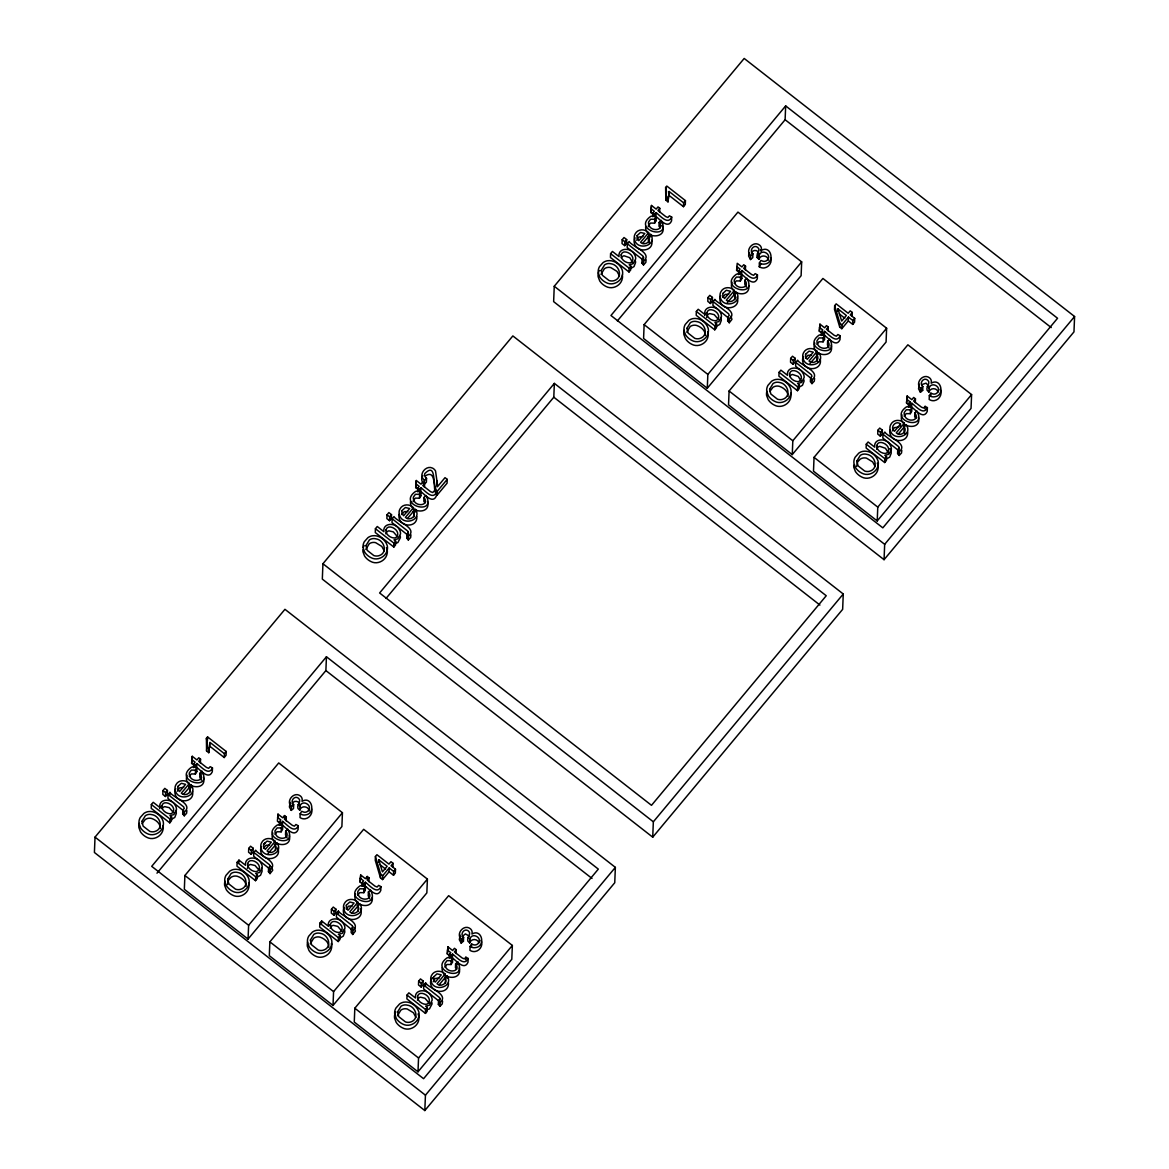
<?xml version="1.0" encoding="UTF-8"?>
<svg xmlns="http://www.w3.org/2000/svg" width="1169" height="1169" viewBox="0 0 1169 1169"><rect width="100%" height="100%" fill="white"/><g stroke="black" fill="none" stroke-linecap="round" stroke-linejoin="round"><path stroke-width="1.5" d="M227.502 884.597L228.423 880.169L230.965 877.364A7.555 7.306 2.3 0 1 237.351 876.282C241.676 877.656 246.25 881.324 246.089 886.277M856.658 466.475L857.578 462.033L860.121 459.227A7.555 7.306 2.3 0 1 866.507 458.146L872.673 461.93L875.172 466.548M410.553 501.369C409.004 513.761 431.507 514.55 427.474 501.618M442.174 967.727C440.625 980.104 463.129 980.893 459.081 967.961M645.712 226.318C644.104 239.937 668.668 238.432 661.99 225.412M95.025 837.121L94.411 852.479L424.815 1110.55L614.748 882.741L615.362 867.369L284.944 609.312L95.025 837.121L425.443 1095.192L424.815 1110.55M151.356 804.506L151.21 808.349L169.768 822.844L171.478 820.799L171.624 816.956L169.943 815.641L173.903 814.588L176.461 809.664A7.862 7.598 2.3 0 0 175.102 805.134C171.931 798.135 158.443 798.325 159.817 807.472L153.197 802.299L151.356 804.506L169.929 819.001L169.768 822.844M162.973 790.58L162.812 794.423L165.457 796.484L167.299 794.292L167.445 790.449L164.8 788.374L162.973 790.58L165.618 792.64L165.457 796.484M186.879 810.614L186.587 813.332L184.278 815.787L184.424 811.944C193.981 803.892 172.734 797.477 169.914 792.377L168.088 794.569L167.927 798.412L183.489 810.716M169.812 794.935L169.914 792.377M184.278 815.787L182.685 813.858L182.832 810.015L184.249 808.437L183.65 806.873L168.088 794.569M184.892 875.493L184.337 889.317L248.062 939.087L341.889 826.556L342.444 812.718L278.719 762.948L184.892 875.493L248.617 925.264L248.062 939.087M183.475 794.248L191.438 785.188C198.818 796.834 176.651 802.548 175.102 789.28A7.335 7.087 2.3 0 1 175.92 784.808C178.462 779.621 185.696 779.548 189.393 783.493L189.86 792.64M191.774 759.558L195.106 762.159L193.762 763.766L193.616 767.609L194.96 766.002L191.628 763.401L192.242 756.299L196.933 759.967L198.774 757.76L200.557 759.149L200.396 762.992M192.242 756.299L191.628 763.401M191.336 787.745L191.438 785.188M195.428 767.712L195.53 765.154L196.889 763.547C200.732 766.177 208.754 776.464 212.466 767.931L210.186 766.674L208.681 768.325L206.562 767.492L198.701 761.355L200.557 759.149M189.246 776.567L191.219 773.936L195.384 773.98L195.544 770.152L196.977 767.741L194.653 766.952A5.918 5.713 2.3 0 0 191.307 767.346C172.515 781.053 212.963 792.085 202.018 771.335L199.928 773.264L199.767 777.107L201.389 780.191M196.889 763.547L196.728 767.39C200.571 770.006 208.593 780.293 212.305 771.759L212.466 767.931M195.384 773.98L196.83 771.584L196.977 767.741M201.916 773.893L202.018 771.335M209.704 746.173L224.229 757.527L226.055 755.32L226.216 751.477L207.571 736.923L206.402 738.34L206.577 751.009L208.783 752.719L209.806 743.616M206.577 751.009L207.249 742.227L206.402 738.34M207.424 740.766L207.571 736.923M208.783 752.719L209.865 742.33L224.39 753.684L224.229 757.527M237.117 862.327L236.971 866.171L255.529 880.666L257.238 878.62L257.385 874.792L255.704 873.477L259.664 872.41L262.221 867.5A7.862 7.598 2.3 0 0 260.862 862.97C257.677 855.956 244.204 856.146 245.578 865.294L238.958 860.121L237.117 862.327L255.69 876.823L255.529 880.666M238.856 862.693L238.958 860.121M248.734 848.402L248.573 852.245L251.218 854.32L253.059 852.113L253.205 848.27L250.561 846.21L248.734 848.402L251.379 850.477L251.218 854.32M271.676 866.916L272.713 870.247L270.024 873.608L270.185 869.765C279.727 861.728 258.495 855.299 255.675 850.199L253.848 852.406L253.688 856.249L269.25 868.538M270.024 873.608L268.446 871.679L268.592 867.836L270.01 866.258L269.411 864.695L253.848 852.406M269.907 868.129L270.01 865.571M269.864 941.849L269.308 955.687L333.019 1005.457L426.846 892.911L427.401 879.088L363.676 829.318L269.864 941.849L333.574 991.619L333.019 1005.457M268.081 853.458L277.199 843.01C284.578 854.656 262.397 860.369 260.848 847.101A7.335 7.087 2.3 0 1 261.681 842.63C264.209 837.442 271.456 837.369 275.153 841.315L275.621 850.462M286.157 820.813L286.303 816.97L284.535 815.582L282.693 817.803L277.988 814.121L277.389 821.222L279.61 822.961M277.842 817.964L277.988 814.121M279.362 825.446L279.523 821.602L280.867 819.98L277.535 817.379M281.188 825.548L281.291 822.976L282.635 821.369C286.493 823.999 294.515 834.286 298.227 825.752L295.947 824.496L294.442 826.147L292.323 825.329L284.462 819.177L286.303 816.97M275.007 834.388L276.98 831.758L281.144 831.817L281.305 827.973L282.737 825.562L280.414 824.773A5.918 5.713 2.3 0 0 277.068 825.168C258.276 838.889 298.723 849.907 287.779 829.157L285.674 831.086L285.528 834.929L287.136 838.012M282.635 821.369L282.489 825.212C286.332 827.842 294.354 838.129 298.066 829.595L298.227 825.752M282.737 825.562L282.591 829.405L281.144 831.817M284.432 818.139L284.535 815.582M291.271 810.395L291.432 806.566C285.441 801.203 294.033 791.033 300.316 795.928A5.041 4.866 2.3 0 1 302.216 799.742L302.011 801.335C312.079 795.285 316.171 813.931 305.43 814.925A7.029 6.795 2.3 0 1 301.441 814.428L300.17 813.756L301.704 811.315L303.794 812.104A4.223 4.091 2.3 0 0 308.28 810.658C313.044 805.134 301.982 798.968 299.907 806.376L299.746 810.219L297.949 808.407C296.488 804.827 302.216 801.072 298.373 798.164C294.369 794.978 289.591 801.671 293.667 804.681L293.521 808.51L291.271 810.395L289.401 806.99L290.19 802.329M300.17 813.756L300.024 817.599L301.295 818.256A7.029 6.795 2.3 0 0 305.284 818.768C309.653 818.066 312.956 813.2 311.655 808.89M322.936 563.736L322.323 579.108L652.726 837.179L842.644 609.356L843.258 593.998L512.855 335.927L322.936 563.736L653.339 821.807L652.726 837.179M156.982 873.185L325.888 670.582L326.443 656.759L598.323 869.108L423.587 1078.695L151.707 866.346L326.443 656.759M319.838 923.203L319.678 927.046L338.236 941.542L339.945 939.496L340.091 935.653L338.411 934.338L342.371 933.286L344.928 928.361A7.862 7.598 2.3 0 0 343.569 923.831C340.398 916.832 326.911 917.022 328.284 926.169L321.665 920.997L319.838 923.203L338.396 937.699L338.236 941.542M321.563 923.554L321.665 920.997M331.441 909.277L331.28 913.121L333.925 915.181L335.766 912.989L335.912 909.146L333.267 907.071L331.441 909.277L334.086 911.338L333.925 915.181M354.397 927.791L355.42 931.109L352.746 934.484L352.892 930.641C362.448 922.589 341.202 916.175 338.382 911.075L336.555 913.267L336.394 917.11L352.57 930.29M338.279 913.632L338.382 911.075M336.555 913.267L352.117 925.57L352.717 927.134L351.299 928.712L351.153 932.555L352.746 934.484M352.614 929.004L352.717 926.447M351.942 912.945L359.92 903.885C367.285 915.532 345.118 921.245 343.569 907.977A7.335 7.087 2.3 0 1 344.387 903.505C346.93 898.318 354.163 898.23 357.86 902.19L358.328 911.338M354.821 1008.219L354.265 1022.042L417.991 1071.812L511.803 959.267L512.358 945.443L448.648 895.673L354.821 1008.219L418.546 1057.989L417.991 1071.812M363.427 884.699L360.096 882.098L360.71 874.996L365.4 878.664L367.241 876.458L369.024 877.846L368.863 881.674M360.71 874.996L360.096 882.098M375.424 528.709L375.278 532.538L393.836 547.048L395.546 545.002L395.692 541.159L394.011 539.844L397.971 538.777L400.529 533.868A7.862 7.598 2.3 0 0 399.17 529.338C395.984 522.338 382.511 522.528 383.885 531.676L377.266 526.503L375.424 528.709L393.997 543.205L393.836 547.048M362.083 886.307L362.229 882.463L363.574 880.856L360.242 878.255M363.91 886.409L364.012 883.852L365.356 882.244C369.199 884.875 377.222 895.162 380.933 886.628L378.654 885.371L377.149 887.023L375.044 886.19L367.183 880.052L369.024 877.846M357.714 895.264L359.687 892.634L363.851 892.678L364.012 888.849L365.444 886.438L363.121 885.649A5.918 5.713 2.3 0 0 359.789 886.044C340.983 899.75 381.43 910.783 370.485 890.033L368.396 891.962L368.235 895.805L369.857 898.888M365.356 882.244L365.196 886.087C369.039 888.703 377.061 898.99 380.787 890.457L380.933 886.628M363.851 892.678L365.298 890.281L365.444 886.438M367.139 879.015L367.241 876.458M387.041 514.784L386.881 518.627L389.525 520.687L391.367 518.495L391.513 514.652L388.868 512.577L387.041 514.784L389.686 516.844L389.525 520.687M392.916 867.164L393.062 863.321L390.972 861.685L388.956 864.11L376.929 854.714L375.424 856.512L375.278 860.355L380.495 877.919L382.584 879.556L389.058 871.782L389.219 867.939L393.661 871.416L393.5 875.245L389.058 871.782M410.947 534.817L410.655 537.535L408.332 539.99L408.492 536.147C418.049 528.096 396.802 521.681 393.982 516.581L392.156 518.773L391.995 522.616L407.557 534.905M378.654 862.327L378.756 859.77L387.129 866.302L382.453 871.913L378.756 859.77M380.495 877.919L380.641 874.076L375.424 856.512M382.584 879.556L382.731 875.713L389.219 867.939M408.332 539.99L406.754 538.061L406.9 534.218L408.317 532.64L407.718 531.077L392.156 518.773M408.215 534.511L408.317 531.953M393.062 863.321L391.045 865.747L395.487 869.21L395.341 873.053L393.5 875.245M413.461 507.682L405.395 517.37C409.282 521.418 417.041 516.435 413.329 511.438L415.506 509.392C422.886 521.038 400.719 526.751 399.17 513.483A7.335 7.087 2.3 0 1 399.988 509.012C402.531 503.824 409.764 503.737 413.461 507.682L413.928 516.844M417.917 489.329L415.696 487.605L416.296 480.503L421.001 484.171L422.842 481.964L424.61 483.338L424.464 487.181M416.296 480.503L415.696 487.605M415.404 511.949L415.506 509.392M417.684 491.813L417.83 487.97L419.174 486.362L415.843 483.761M419.452 493.201L419.598 489.358L420.942 487.751C424.8 490.366 432.822 500.653 436.534 492.12L434.254 490.878L432.749 492.529L430.63 491.696L422.769 485.559L424.61 483.338M413.168 501.706A4.53 4.384 2.3 0 1 413.315 500.77L415.287 498.126L419.452 498.184L419.613 494.341L421.045 491.944L418.721 491.155A5.918 5.713 2.3 0 0 415.375 491.55C396.583 505.256 437.031 516.289 426.086 495.524L423.982 497.468L423.836 501.311L424.99 502.86M420.942 487.751L420.796 491.579C424.639 494.209 432.662 504.497 436.373 495.963L436.534 492.12M419.452 498.184L420.898 495.788L421.045 491.944M426.539 478.355L424.42 480.43L424.259 484.258L426.393 482.198L426.539 478.355L425.195 476.894A4.106 3.96 2.3 0 1 424.8 473.562C437.381 461.171 431.536 486.83 437.338 491.199L437.191 495.042L435.818 493.552M407.046 995.053L406.885 998.896L425.458 1013.391L427.153 1011.346L427.313 1007.503L425.633 1006.188L429.593 1005.121L432.135 1000.211A7.862 7.598 2.3 0 0 430.791 995.681C427.606 988.682 414.118 988.872 415.506 998.019L408.872 992.846L407.046 995.053L425.604 1009.548L425.458 1013.391M418.648 981.127L418.502 984.97L421.147 987.031L422.973 984.839L423.134 980.996L420.489 978.921L418.648 981.127L421.293 983.187L421.147 987.031M442.569 1001.161L442.262 1003.879L439.953 1006.334L440.114 1002.491C449.656 994.439 428.424 988.024 425.604 982.924L423.762 985.116L423.616 988.959L439.179 1001.249M425.501 985.482L425.604 982.924M424.42 480.43L422.564 478.063A6.269 6.064 2.3 0 1 421.965 474.263C422.857 469.733 428.073 465.788 432.574 468.126A7.146 6.912 2.3 0 1 435.54 471.005L437.703 486.436L445.024 477.653L447.216 479.363L447.069 483.206L437.191 495.042M439.953 1006.334L438.36 1004.405L438.521 1000.562L439.939 998.984L439.339 997.42L423.762 985.116M439.836 1000.854L439.939 998.297M445.082 974.04L437.001 983.714C440.903 987.761 448.648 982.778 444.936 977.781L447.128 975.735C454.507 987.381 432.325 993.095 430.776 979.827A7.335 7.087 2.3 0 1 431.595 975.355C434.137 970.168 441.371 970.08 445.082 974.04L445.535 983.187M449.524 955.672L447.303 953.948L447.917 946.846L452.622 950.514L454.463 948.307L456.231 949.696L456.085 953.524M447.917 946.846L447.303 953.948M447.026 978.292L447.128 975.735M449.291 958.156L449.451 954.313L450.796 952.706L447.464 950.105M451.117 958.259L451.219 955.701L452.564 954.094C456.407 956.71 464.429 966.997 468.155 958.478L465.876 957.221L464.356 958.872L462.252 958.039L454.39 951.902L456.231 949.696M444.936 967.114L446.894 964.483L451.073 964.527L451.219 960.684L452.666 958.288L450.343 957.499A5.918 5.713 2.3 0 0 446.996 957.893C428.205 971.6 468.652 982.632 457.693 961.868L455.603 963.811L455.457 967.654L456.611 969.203M452.564 954.094L452.418 957.937C456.261 960.553 464.283 970.84 467.995 962.306L468.155 958.478M451.073 964.527L452.505 962.131L452.666 958.288M457.59 964.44L457.693 961.868M461.2 943.12L461.36 939.277C455.369 933.914 463.961 923.758 470.23 928.654A5.041 4.866 2.3 0 1 472.144 932.453L471.94 934.06C482.008 928.011 486.099 946.656 475.359 947.635A7.029 6.795 2.3 0 1 471.37 947.138L470.099 946.466L471.633 944.041L473.723 944.83A4.223 4.091 2.3 0 0 478.209 943.368C482.972 937.859 471.911 931.693 469.836 939.102L469.675 942.945L467.878 941.133C466.402 937.553 472.13 933.797 468.301 930.875C464.283 927.704 459.505 934.382 463.596 937.392L463.435 941.235L461.2 943.12L459.329 939.701L460.118 935.054M465.773 959.778L465.876 957.221M470.099 946.466L469.953 950.309L471.209 950.981A7.029 6.795 2.3 0 0 475.198 951.478C480.079 950.748 483.498 944.771 481.029 940.3M471.531 946.598L471.633 944.041M554.252 286.259L553.638 301.631L884.056 559.688L1073.975 331.879L1074.589 316.521L744.185 58.45L554.252 286.259L884.67 544.33L884.056 559.688M386.048 598.411L553.799 397.212L554.354 383.388L826.235 595.737L651.498 805.324L379.618 592.975L554.354 383.388M610.598 253.644L610.437 257.487L629.01 271.982L630.705 269.951L630.865 266.108L629.17 264.793L633.145 263.726L635.688 258.817A7.862 7.598 2.3 0 0 634.343 254.287C631.158 247.287 617.67 247.477 619.044 256.625L612.424 251.452L610.598 253.644L629.156 268.154L629.01 271.982M622.2 239.718L622.04 243.561L624.699 245.636L626.526 243.43L626.686 239.587L624.027 237.526L622.2 239.718L624.845 241.793L624.699 245.636M646.121 259.766L645.814 262.47L643.505 264.925L643.651 261.082C653.208 253.045 631.976 246.63 629.156 241.515L627.315 243.722L627.168 247.565L641.299 258.597M643.505 264.925L641.913 262.996L642.073 259.153L643.491 257.575L642.877 256.011L627.315 243.722M643.374 259.46L643.491 256.888M644.134 324.631L643.578 338.469L707.289 388.24L801.116 275.694L801.671 261.871L737.946 212.1L644.134 324.631L707.844 374.401L707.289 388.24M648.62 232.631L640.554 242.319C644.44 246.352 652.2 241.369 648.488 236.386L650.68 234.341C658.059 245.972 635.878 251.7 634.329 238.418A7.335 7.087 2.3 0 1 635.147 233.961C637.689 228.759 644.923 228.686 648.62 232.631L648.327 240.23L649.306 243.225M654.187 215.14L650.855 212.539L651.469 205.452L656.16 209.119L658.015 206.898L659.784 208.287L659.623 212.13M651.469 205.452L650.855 212.539M650.578 236.898L650.68 234.341M652.843 216.762L652.989 212.919L654.333 211.311L651.016 208.71M654.669 216.864L654.772 214.307L656.116 212.685C659.959 215.315 667.981 225.602 671.693 217.069L669.413 215.812L667.908 217.478L665.804 216.645L657.942 210.508L659.784 208.287M648.342 226.654A4.53 4.384 2.3 0 1 648.474 225.705L650.446 223.074L654.611 223.133L654.772 219.29L656.218 216.879L653.895 216.09A5.918 5.713 2.3 0 0 650.548 216.499C631.742 230.205 672.204 241.238 661.245 220.473L659.155 222.417L658.995 226.245L660.164 227.809M656.116 212.685L655.955 216.528C659.798 219.158 667.835 229.445 671.547 220.912L671.693 217.069M654.611 223.133L656.057 220.722L656.218 216.879M661.143 223.031L661.245 220.473M683.456 206.665L685.297 204.473L685.443 200.63L666.812 186.061L665.629 187.478L665.819 200.147L668.01 201.872L669.092 191.482L683.617 202.822L683.456 206.665L668.931 195.325M665.819 200.147L666.476 191.38L665.629 187.478M668.01 201.872L669.092 191.482M696.359 311.465L696.198 315.309L714.756 329.819L716.465 327.773L716.612 323.93L714.931 322.615L718.891 321.548L721.448 316.638A7.862 7.598 2.3 0 0 720.089 312.108C716.918 305.109 703.431 305.299 704.805 314.446L698.185 309.274L696.359 311.465L714.917 325.976L714.756 329.819M707.961 297.554L707.8 301.397L710.445 303.458L712.286 301.251L712.432 297.423L709.788 295.348L707.961 297.554L710.606 299.615L710.445 303.458M730.917 316.068L731.94 319.385L729.266 322.746L729.412 318.918C738.969 310.866 717.722 304.451 714.902 299.352L713.075 301.544L712.915 305.387L729.091 318.553M729.266 322.746L727.673 320.817L727.819 316.989L729.237 315.411L728.638 313.833L713.075 301.544M729.091 391.001L728.535 404.825L792.261 454.595L886.073 342.049L886.628 328.226L822.918 278.456L729.091 391.001L792.816 440.771L792.261 454.595M727.308 302.596L736.426 292.162C743.805 303.794 721.638 309.522 720.089 296.239A7.335 7.087 2.3 0 1 720.908 291.782C723.45 286.595 730.683 286.507 734.38 290.453L734.848 299.615M739.948 272.976L736.616 270.375L737.23 263.273L741.92 266.941L743.762 264.735L745.544 266.108L745.384 269.951M738.603 274.583L738.75 270.74L740.094 269.133L736.762 266.532M740.43 274.686L740.532 272.129L741.877 270.507C745.72 273.137 753.742 283.424 757.454 274.89L755.174 273.634L753.669 275.3L751.565 274.467L743.703 268.329L745.544 266.108M734.234 283.541L736.207 280.896L740.372 280.955L740.532 277.111L741.964 274.715L739.641 273.911A5.918 5.713 2.3 0 0 736.309 274.32C717.503 288.027 757.95 299.059 747.006 278.295L744.916 280.239L744.755 284.082L746.377 287.15M741.877 270.507L741.716 274.35C745.559 276.98 753.581 287.267 757.307 278.733L757.454 274.89M740.372 280.955L741.818 278.543L741.964 274.715M750.513 259.547L750.659 255.704C744.668 250.341 753.26 240.186 759.543 245.081A5.041 4.866 2.3 0 1 761.457 248.88L761.238 250.487C771.306 244.423 775.398 263.083 764.658 264.062A7.029 6.795 2.3 0 1 760.668 263.566L759.412 262.893L760.931 260.453L763.036 261.257A4.223 4.091 2.3 0 0 767.507 259.796C772.271 254.272 761.209 248.12 759.134 255.529L758.988 259.357L757.191 257.56C755.715 253.965 761.443 250.224 757.6 247.302C753.596 244.131 748.818 250.809 752.909 253.819L752.748 257.662L750.513 259.547L748.642 256.128L748.876 252.592M770.882 258.028C772.183 262.353 768.881 267.204 764.511 267.906A7.029 6.795 2.3 0 1 760.522 267.409L759.251 266.737L759.412 262.893M617.378 320.934L785.115 119.735L785.67 105.897L1057.55 318.26L882.829 527.847L610.949 315.498L785.67 105.897M779.065 372.341L778.905 376.184L797.477 390.68L799.172 388.649L799.333 384.806L797.638 383.49L801.613 382.424L804.155 377.514A7.862 7.598 2.3 0 0 802.811 372.984C799.625 365.97 786.138 366.175 787.526 375.322L780.892 370.149L779.065 372.341L797.623 386.837L797.477 390.68M790.668 358.415L790.522 362.258L793.166 364.333L794.993 362.127L795.154 358.284L792.509 356.224L790.668 358.415L793.313 360.49L793.166 364.333M814.588 378.464L814.282 381.167L811.973 383.622L812.134 379.779C821.675 371.742 800.444 365.312 797.623 360.213L795.782 362.419L795.636 366.262L809.766 377.295M795.782 362.419L811.344 374.708L811.958 376.272L810.541 377.85L810.38 381.693L811.973 383.622M810.015 363.471L819.148 353.038C826.527 364.67 804.345 370.398 802.796 357.115A7.335 7.087 2.3 0 1 803.614 352.643C806.157 347.456 813.39 347.383 817.087 351.328L816.81 358.912L817.774 361.922M814.048 457.357L813.492 471.18L877.218 520.95L971.044 408.419L971.6 394.581L907.875 344.811L814.048 457.357L877.773 507.127L877.218 520.95M822.655 333.837L819.323 331.236L819.937 324.149L824.642 327.817L826.483 325.596L828.251 326.984L828.09 330.827M819.937 324.149L819.323 331.236M821.31 335.459L821.471 331.616L822.815 329.994L819.484 327.393M823.137 335.561L823.239 333.004L824.583 331.382C828.426 334.013 836.449 344.3 840.16 335.766L837.895 334.509L836.376 336.175L834.271 335.342L826.41 329.205L828.251 326.984M816.956 344.402L818.914 341.772L823.093 341.83L823.239 337.987L824.686 335.576L822.362 334.787A5.918 5.713 2.3 0 0 819.016 335.182C800.224 348.903 840.672 359.935 829.712 339.171L827.623 341.1L827.462 344.943L829.084 348.026M824.583 331.382L824.423 335.225C828.28 337.856 836.303 348.143 840.014 339.609L840.16 335.766M823.093 341.83L824.525 339.419L824.686 335.576M852.143 316.302L852.303 312.459L850.214 310.837L848.183 313.248L836.156 303.852L834.666 305.65L834.505 309.493L839.722 327.072L841.812 328.694L848.285 320.92L848.446 317.091L852.888 320.554L852.742 324.397L848.285 320.92M837.881 311.48L837.983 308.908L846.356 315.455L841.68 321.066L837.983 308.908M839.722 327.072L839.868 323.228L834.666 305.65M841.812 328.694L841.958 324.865L848.446 317.091M852.303 312.459L850.272 314.885L854.729 318.363L854.568 322.191L852.742 324.397M866.273 444.191L866.127 448.034L884.685 462.529L886.394 460.498L886.54 456.655L884.86 455.34L888.82 454.273L891.377 449.364A7.862 7.598 2.3 0 0 890.018 444.834C886.833 437.82 873.36 438.024 874.733 447.172L868.114 441.999L866.273 444.191L884.845 458.686L884.685 462.529M877.89 430.265L877.729 434.108L880.374 436.183L882.215 433.977L882.361 430.134L879.716 428.073L877.89 430.265L880.535 432.34L880.374 436.183M901.796 450.313L901.504 453.017L899.18 455.472L899.341 451.629C908.883 443.592 887.651 437.162 884.831 432.062L883.004 434.269L882.843 438.112L898.406 450.401M899.18 455.472L897.602 453.543L897.748 449.7L899.166 448.122L898.566 446.558L883.004 434.269M899.063 450.007L899.166 447.435M900.408 426.583L900.51 424.026C895.834 419.729 889.346 427.606 894.46 431.273L900.51 424.026M904.309 423.178L896.243 432.866C900.13 436.899 907.889 431.916 904.178 426.933L906.355 424.888C913.734 436.519 891.552 442.233 890.004 428.965A7.335 7.087 2.3 0 1 890.836 424.493C893.364 419.306 900.612 419.233 904.309 423.178L904.017 430.762L904.981 433.772M908.766 404.825L906.545 403.086L907.144 395.999L911.849 399.666L913.69 397.445L915.459 398.834L915.312 402.677M907.144 395.999L906.545 403.086M908.518 407.309L908.678 403.466L910.023 401.844L906.691 399.243M909.92 404.416L910.023 401.844M910.344 407.411L910.446 404.854L911.791 403.232C915.648 405.862 923.671 416.149 927.382 407.616L925.103 406.359L923.598 408.025L921.479 407.192L913.617 401.04L915.459 398.834M904.163 416.252L906.136 413.621L910.3 413.68L910.461 409.837L911.893 407.426L909.57 406.637A5.918 5.713 2.3 0 0 906.223 407.031C887.432 420.752 927.879 431.785 916.934 411.02L914.83 412.949L914.684 416.792L915.838 418.356M911.791 403.232L911.645 407.075C915.488 409.705 923.51 419.992 927.222 411.459L927.382 407.616M911.893 407.426L911.747 411.269L910.3 413.68M920.427 392.273L920.587 388.429C914.596 383.067 923.189 372.896 929.472 377.806A5.041 4.866 2.3 0 1 931.372 381.605L931.167 383.213C941.235 377.149 945.326 395.794 934.586 396.788A7.029 6.795 2.3 0 1 930.597 396.291L929.326 395.619L930.86 393.179L932.95 393.968A4.223 4.091 2.3 0 0 937.436 392.521C942.199 386.997 931.138 380.831 929.063 388.24L928.902 392.083L927.105 390.271C925.643 386.691 931.372 382.935 927.528 380.027C923.525 376.842 918.746 383.534 922.823 386.544L922.677 390.388L920.427 392.273L918.556 388.853L919.345 384.192M925 408.916L925.103 406.359M929.326 395.619L929.18 399.462L930.451 400.134A7.029 6.795 2.3 0 0 934.44 400.631C939.321 399.886 942.725 393.909 940.271 389.452M930.758 395.736L930.86 393.179M247.404 868.348L248.296 865.834A3.916 3.785 2.3 0 1 250.59 864.476L255.017 865.498L259.299 870.467M706.631 317.486L707.523 314.972A3.916 3.785 2.3 0 1 709.817 313.613L714.244 314.651L718.526 319.619M736.616 270.375L737.069 267.117M177.527 791.179L179.354 787.979L183.723 787.292M433.217 981.726L435.043 978.526L439.398 977.839M636.769 240.317L638.595 237.132L642.95 236.445M892.444 430.864L894.27 427.679L898.64 426.992M365.824 549.415L369.272 543.746A7.555 7.306 2.3 0 1 375.658 542.664L381.825 546.434L384.323 551.067M310.223 943.909L313.672 938.239A7.555 7.306 2.3 0 1 320.058 937.158C324.383 938.532 328.957 942.199 328.81 947.153M397.445 1015.759L400.894 1010.089A7.555 7.306 2.3 0 1 407.265 1009.008L413.446 1012.778L415.93 1017.41M600.983 274.364L604.431 268.68A7.555 7.306 2.3 0 1 610.817 267.599L616.998 271.383L619.482 276.001M686.744 332.186L690.192 326.516A7.555 7.306 2.3 0 1 696.578 325.435C700.903 326.809 705.477 330.462 705.331 335.415M187.113 775.208C181.823 788.257 207.658 791.793 203.406 777.414M272.874 833.029C267.584 846.078 293.419 849.629 289.167 835.236M355.581 893.905C350.583 905.843 374.036 911.119 372.283 897.295M732.101 282.182C727.103 294.12 750.556 299.396 748.803 285.572M814.808 343.058C809.532 356.107 835.353 359.643 831.101 345.25M902.03 414.907C896.74 427.942 922.575 431.493 918.323 417.099M385.799 533.809L386.603 532.202A3.916 3.785 2.3 0 1 388.897 530.843L393.325 531.88L397.606 536.849M330.199 928.303L331.002 926.696A3.916 3.785 2.3 0 1 333.297 925.351L337.739 926.374L342.006 931.342M417.421 1000.153L418.21 998.545A3.916 3.785 2.3 0 1 420.504 997.186L424.946 998.224L429.213 1003.192M876.648 449.291L877.451 447.698A3.916 3.785 2.3 0 1 879.746 446.339L885.459 448.268L888.557 453.324M159.627 808.67L160.825 806.347M704.615 315.645L705.813 313.321M142.063 823.736L145.204 819.542A7.555 7.306 2.3 0 1 151.59 818.461C155.915 819.834 160.489 823.502 160.328 828.456M769.757 391.586L772.899 387.377A7.555 7.306 2.3 0 1 779.285 386.296C783.625 387.684 788.184 391.337 788.038 396.291M422.827 475.535L421.804 478.106A6.269 6.064 2.3 0 0 422.418 481.906L423.193 483.104M401.771 514.521L404.269 511.657L407.791 511.496M263.463 848.139L265.962 845.275L269.484 845.129M346.185 909.014L348.669 906.15L352.19 905.99M722.705 297.291L725.189 294.427L728.711 294.267M805.412 358.152L807.911 355.288L811.418 355.142M292.104 804.009C293.156 799.874 299.907 800.721 299.629 804.959M751.331 253.147C752.339 249.479 758.082 249.552 758.842 253.264M462.033 936.72L465.379 933.914L469.28 936.077M299.746 810.219C301.076 805.149 308.748 806.069 309.2 811.008M758.988 259.357C760.318 254.301 767.975 255.207 768.428 260.146M469.675 942.945C470.917 938.4 477.595 938.459 478.925 942.798M928.902 392.083C930.144 387.538 936.822 387.597 938.152 391.936M758.433 255.733L757.191 257.56M759.251 266.737L760.785 264.296M162.023 808.758L162.535 807.998A3.916 3.785 2.3 0 1 164.829 806.654L169.257 807.677L173.538 812.645M621.265 257.911L621.762 257.151A3.916 3.785 2.3 0 1 624.056 255.792L629.77 257.721L632.882 262.791M789.733 376.608L790.229 375.848A3.916 3.785 2.3 0 1 792.524 374.489L798.252 376.418L801.349 381.474M328.547 926.169L329.293 925.044M431.449 979.198L432.398 977.825M389.686 516.844L391.513 514.652M165.618 792.64L167.445 790.449M624.845 241.793L626.686 239.587M407.543 518.452L413.3 511.525M189.393 783.493L181.327 793.166C185.213 797.214 192.973 792.231 189.261 787.234L188.647 786.839M642.702 243.386L648.474 236.474M393.997 543.205L395.692 541.159M437.338 491.199L447.216 479.363M169.929 819.001L171.624 816.956M224.39 753.684L226.216 751.477M629.156 268.154L630.865 266.108M683.617 202.822L685.443 200.63M251.379 850.477L253.205 848.27M710.606 299.615L712.432 297.423M275.153 841.315L267.087 850.988C270.974 855.036 278.733 850.053 275.022 845.055L274.394 844.661M734.38 290.453L726.314 300.141C730.201 304.174 737.96 299.206 734.249 294.208L733.635 293.814M255.69 876.823L257.385 874.792M714.917 325.976L716.612 323.93M248.617 925.264L342.444 812.718M707.844 374.401L801.671 261.871M334.086 911.338L335.912 909.146M793.313 360.49L795.154 358.284M357.86 902.19L349.794 911.864C353.681 915.911 361.44 910.929 357.729 905.931L357.115 905.537M817.087 351.328L809.021 361.016C812.908 365.049 820.667 360.067 816.956 355.084L816.342 354.689M338.396 937.699L340.091 935.653M393.661 871.416L395.487 869.21M797.623 386.837L799.333 384.806M852.888 320.554L854.729 318.363M333.574 991.619L427.401 879.088M792.816 440.771L886.628 328.226M421.293 983.187L423.134 980.996M880.535 432.34L882.361 430.134M439.149 984.795L444.921 977.869M898.391 433.933L904.148 427.021L903.549 426.539M425.604 1009.548L427.313 1007.503M884.845 458.686L886.54 456.655M418.546 1057.989L512.358 945.443M877.773 507.127L971.6 394.581M425.443 1095.192L615.362 867.369M653.339 821.807L843.258 593.998M884.67 544.33L1074.589 316.521M641.913 262.996L642.95 262.104M425.589 475.768C435.54 469.47 433.728 486.304 435.058 491.988M406.754 538.061L407.791 537.155M727.673 320.817L728.711 319.926M182.685 813.858L183.723 812.952M268.446 871.679L269.484 870.773M897.602 453.543L898.64 452.637M438.36 1004.405L439.412 1003.499M922.034 384.528L926.053 383.169L928.756 385.989M750.659 255.704L752.909 253.819M291.432 806.566L293.667 804.681M920.587 388.429L922.823 386.544M461.36 939.277L463.596 937.392M263.624 843.945L264.91 843.097M630.486 268.592L634.022 266.576L635.527 262.66A7.862 7.598 2.3 0 0 635.425 261.14M716.246 326.414L719.768 324.397L721.288 320.481A7.862 7.598 2.3 0 0 720.747 317.427M798.953 387.29L802.489 385.273L804.009 381.357A7.862 7.598 2.3 0 0 803.907 379.837M886.175 459.139L889.697 457.123L891.216 453.207A7.862 7.598 2.3 0 0 889.872 448.677M171.258 819.454L174.78 817.438L176.3 813.507A7.862 7.598 2.3 0 0 175.759 810.468M257.019 877.276L260.541 875.26L262.061 871.329A7.862 7.598 2.3 0 0 261.52 868.289M339.726 938.152L343.248 936.135L344.767 932.204A7.862 7.598 2.3 0 0 344.227 929.165M393.851 543.687L397.825 542.621L400.368 537.711A7.862 7.598 2.3 0 0 400.266 536.206M425.472 1010.031L429.432 1008.964L431.989 1004.054A7.862 7.598 2.3 0 0 431.887 1002.549M654.772 219.29L650.607 219.231L648.634 221.876A4.53 4.384 2.3 0 0 648.897 224.799C650.87 232.368 665.19 230.512 659.155 222.417M740.532 277.111L736.368 277.068L734.395 279.698A4.53 4.384 2.3 0 0 734.658 282.62C736.631 290.204 750.951 288.334 744.916 280.239M823.239 337.987L819.074 337.929L817.102 340.559A4.53 4.384 2.3 0 0 817.365 343.496C819.352 351.065 833.658 349.195 827.623 341.1M910.461 409.837L906.282 409.778L904.324 412.409A4.53 4.384 2.3 0 0 904.572 415.346C906.559 422.915 920.88 421.045 914.83 412.949M419.613 494.341L415.433 494.297L413.475 496.927A4.53 4.384 2.3 0 0 413.724 499.85C415.711 507.434 430.031 505.563 423.982 497.468M195.544 770.152L191.365 770.093L189.407 772.724A4.53 4.384 2.3 0 0 189.656 775.646C191.643 783.23 205.963 781.36 199.928 773.264M281.305 827.973L277.126 827.915L275.168 830.545A4.53 4.384 2.3 0 0 275.416 833.468C277.404 841.052 291.724 839.181 285.674 831.086M364.012 888.849L359.847 888.791L357.875 891.421A4.53 4.384 2.3 0 0 358.138 894.343C360.11 901.927 374.431 900.057 368.396 891.962M451.219 960.684L447.055 960.64L445.082 963.271A4.53 4.384 2.3 0 0 445.345 966.193C447.332 973.777 461.638 971.907 455.603 963.811M654.888 220.225L656.057 220.722M740.649 278.047L741.818 278.543M823.356 338.922L824.525 339.419M419.729 495.276L420.898 495.788M195.661 771.072L196.83 771.584M364.129 889.77L365.298 890.281M451.336 961.619L452.505 962.131M785.115 119.735L1051.238 327.583M839.225 313.847L844.807 318.202M839.868 323.228L841.958 324.865M665.965 196.304L668.171 198.029M821.471 331.616L823.239 333.004M738.75 270.74L740.532 272.129M908.678 403.466L910.446 404.854M652.989 212.919L654.772 214.307M553.799 397.212L819.922 605.06M417.83 487.97L419.598 489.358M325.888 670.582L592.011 878.445M379.998 864.695L385.58 869.064M380.641 874.076L382.731 875.713M206.738 747.166L208.944 748.876M362.229 882.463L364.012 883.852M279.523 821.602L281.291 822.976M449.451 954.313L451.219 955.701M193.762 763.766L195.53 765.154M927.265 386.428L929.063 388.24M757.337 253.717L759.134 255.529M468.038 937.29L469.836 939.102M298.11 804.564L299.907 806.376M897.748 449.7L899.341 451.629M810.541 377.85L812.134 379.779M727.819 316.989L729.412 318.918M642.073 259.153L643.651 261.082M406.9 534.218L408.492 536.147M438.521 1000.562L440.114 1002.491M351.299 928.712L352.892 930.641M268.592 867.836L270.185 869.765M182.832 810.015L184.424 811.944M921.537 388.839L922.677 390.388M462.31 939.701L463.435 941.235M736.981 297.087C741.95 308.894 721.346 312.284 719.929 300.082A7.335 7.087 2.3 0 1 720.762 295.625M360.461 908.81C365.429 920.617 344.826 924.021 343.408 911.82A7.335 7.087 2.3 0 1 344.241 907.349M277.754 847.949C282.708 859.741 262.119 863.146 260.702 850.944A7.335 7.087 2.3 0 1 261.52 846.473M877.261 463.114L877.802 464.531A9.79 9.469 2.3 0 1 878.036 468.871C876.896 476.119 868.143 480.591 861.655 476.967A16.22 15.694 2.3 0 1 855.43 471.56L853.808 467.322A10.448 10.112 2.3 0 1 853.735 465.145M386.413 547.618L386.954 549.05A9.79 9.469 2.3 0 1 387.187 553.375C386.062 560.623 377.295 565.109 370.807 561.485A16.22 15.694 2.3 0 1 364.582 556.064L362.974 551.826A10.448 10.112 2.3 0 1 362.901 549.649M418.034 1013.961L418.575 1015.393A9.79 9.469 2.3 0 1 418.809 1019.719C417.669 1026.966 408.916 1031.453 402.414 1027.829A16.22 15.694 2.3 0 1 396.203 1022.407L394.581 1018.184A10.448 10.112 2.3 0 1 395.78 1011.886M820.185 359.073C822.961 370.719 804.024 372.21 802.65 360.958A7.335 7.087 2.3 0 1 803.468 356.487M651.717 240.376C654.479 252.022 635.556 253.512 634.168 242.261A7.335 7.087 2.3 0 1 635.001 237.789M192.476 791.238C195.252 802.884 176.314 804.374 174.941 793.123A7.335 7.087 2.3 0 1 175.759 788.651M907.67 432.062C908.532 443.27 891.246 443.212 889.857 432.808A7.335 7.087 2.3 0 1 890.062 429.768M448.443 982.91C449.291 994.132 432.004 994.059 430.63 983.655A7.335 7.087 2.3 0 1 430.835 980.63M416.836 516.566C417.684 527.789 400.397 527.716 399.009 517.312A7.335 7.087 2.3 0 1 399.213 514.287M437.016 486.932L436.709 480.532M684.216 330.33A10.448 10.112 2.3 0 0 683.894 334.597L685.516 338.835A16.22 15.694 2.3 0 0 691.727 344.256C698.229 347.88 706.982 343.394 708.107 336.146A9.79 9.469 2.3 0 0 707.873 331.821M760.405 249.976A5.041 4.866 2.3 0 1 761.063 251.262M766.922 391.191A10.448 10.112 2.3 0 0 766.601 395.473L768.223 399.71A16.22 15.694 2.3 0 0 774.433 405.132C780.936 408.741 789.689 404.269 790.829 397.022A9.79 9.469 2.3 0 0 790.902 394.128M599.332 270.492A10.448 10.112 2.3 0 0 598.133 276.775L599.755 281.013A16.22 15.694 2.3 0 0 605.966 286.434C612.468 290.058 621.221 285.572 622.361 278.324A9.79 9.469 2.3 0 0 622.434 275.431M363.296 547.56A10.448 10.112 2.3 0 1 364.173 545.543M224.989 881.178A10.448 10.112 2.3 0 0 224.653 885.459L226.275 889.682A16.22 15.694 2.3 0 0 232.499 895.103C238.987 898.727 247.755 894.256 248.88 886.993A9.79 9.469 2.3 0 0 248.646 882.668M307.695 942.053A10.448 10.112 2.3 0 0 307.374 946.335L308.996 950.558A16.22 15.694 2.3 0 0 315.206 955.979C321.709 959.603 330.462 955.117 331.587 947.869A9.79 9.469 2.3 0 0 331.353 943.544M139.228 823.356A10.448 10.112 2.3 0 0 138.892 827.637L140.514 831.86A16.22 15.694 2.3 0 0 146.739 837.282C153.241 840.906 161.994 836.419 163.119 829.172A9.79 9.469 2.3 0 0 163.192 826.278M141.917 821.369L143.159 826.162L149.734 831.334A8.066 7.803 2.3 0 0 154.732 831.539C164.244 828.85 160.255 815.684 151.736 814.618A7.555 7.306 2.3 0 0 145.365 815.699L141.917 821.369M227.663 879.205L228.919 883.998L235.495 889.156A8.066 7.803 2.3 0 0 240.478 889.375C250.005 886.672 246.016 873.521 237.497 872.439A7.555 7.306 2.3 0 0 231.111 873.521L227.663 879.205M310.384 940.066L311.626 944.859L318.202 950.032A8.066 7.803 2.3 0 0 323.199 950.236C332.712 947.548 328.723 934.382 320.218 933.315A7.555 7.306 2.3 0 0 313.833 934.396L310.384 940.066M365.97 545.572L367.227 550.365L373.802 555.538A8.066 7.803 2.3 0 0 378.8 555.743C388.313 553.039 384.323 539.888 375.804 538.821A7.555 7.306 2.3 0 0 369.419 539.903L365.97 545.572M397.592 1011.916L398.834 1016.709L405.409 1021.881A8.066 7.803 2.3 0 0 410.407 1022.086C419.934 1019.383 415.93 1006.231 407.426 1005.165A7.555 7.306 2.3 0 0 401.04 1006.246L397.592 1011.916M601.144 270.521L602.386 275.314L608.961 280.472A8.066 7.803 2.3 0 0 613.959 280.692C623.472 277.988 619.482 264.837 610.978 263.77A7.555 7.306 2.3 0 0 604.592 264.852L601.144 270.521M686.904 328.343L688.146 333.136L694.722 338.309A8.066 7.803 2.3 0 0 699.72 338.513C709.232 335.81 705.243 322.659 696.739 321.592A7.555 7.306 2.3 0 0 690.353 322.673L686.904 328.343M769.611 389.219L770.853 394.011L777.429 399.17A8.066 7.803 2.3 0 0 782.426 399.389C791.954 396.686 787.95 383.534 779.445 382.453A7.555 7.306 2.3 0 0 773.06 383.549L769.611 389.219M856.819 461.068L858.075 465.861L864.651 471.019A8.066 7.803 2.3 0 0 869.634 471.239C879.161 468.535 875.172 455.384 866.653 454.303A7.555 7.306 2.3 0 0 860.267 455.384L856.819 461.068M161.892 805.762C161.322 810.117 166.13 813.609 170.046 813.785A3.989 3.872 2.3 0 0 172.91 812.309C175.978 807.677 169.534 802.197 164.975 802.811A3.916 3.785 2.3 0 0 162.681 804.17L161.892 805.762M247.653 863.584C247.068 867.939 251.89 871.431 255.806 871.606A3.989 3.872 2.3 0 0 258.67 870.131C261.739 865.498 255.295 860.019 250.736 860.632A3.916 3.785 2.3 0 0 248.442 861.991L247.653 863.584M330.359 924.46C329.79 928.814 334.597 932.307 338.513 932.482A3.989 3.872 2.3 0 0 341.377 931.006C344.46 926.374 338.002 920.894 333.457 921.508A3.916 3.785 2.3 0 0 331.148 922.867L330.359 924.46M385.96 529.966C385.375 534.306 390.198 537.813 394.114 537.988A3.989 3.872 2.3 0 0 396.978 536.513C400.046 531.88 393.602 526.401 389.043 527A3.916 3.785 2.3 0 0 386.749 528.359L385.96 529.966M417.567 996.309C416.997 1000.649 421.819 1004.156 425.735 1004.332A3.989 3.872 2.3 0 0 428.599 1002.856C431.668 998.224 425.224 992.744 420.665 993.358A3.916 3.785 2.3 0 0 418.37 994.702L417.567 996.309M621.119 254.9C620.549 259.255 625.371 262.747 629.273 262.923A3.989 3.872 2.3 0 0 632.137 261.461C635.22 256.829 628.761 251.35 624.217 251.949A3.916 3.785 2.3 0 0 621.908 253.308L621.119 254.9M706.88 312.737C706.31 317.077 711.117 320.569 715.033 320.759A3.989 3.872 2.3 0 0 717.898 319.283C720.981 314.651 714.522 309.171 709.963 309.77A3.916 3.785 2.3 0 0 707.669 311.129L706.88 312.737M789.586 373.598C789.017 377.952 793.839 381.445 797.755 381.62A3.989 3.872 2.3 0 0 800.604 380.159C803.688 375.512 797.243 370.047 792.684 370.646A3.916 3.785 2.3 0 0 790.39 372.005L789.586 373.598M876.808 445.447C876.224 449.802 881.046 453.294 884.962 453.47A3.989 3.872 2.3 0 0 887.826 452.008C890.895 447.362 884.451 441.897 879.892 442.496A3.916 3.785 2.3 0 0 877.598 443.855L876.808 445.447M177.863 786.474L177.878 789.148L179.544 791.588L185.593 784.341L181.312 783.288L177.863 786.474M263.624 844.296L263.639 846.97L265.305 849.41L271.354 842.162L267.073 841.11L263.624 844.296M401.931 510.678L401.946 513.352L403.612 515.777L409.661 508.53L405.38 507.492L401.931 510.678M346.331 905.171L346.345 907.845L348.026 910.286L354.061 903.038L349.779 901.986L346.331 905.171M433.553 977.021L433.567 979.695L435.233 982.135L441.268 974.873L436.987 973.835L433.553 977.021M637.09 235.627L637.105 238.286L638.785 240.726L644.82 233.479L640.539 232.441L637.09 235.627M722.851 293.448L722.866 296.122L724.546 298.548L730.581 291.3L726.3 290.263L722.851 293.448M805.573 354.309L805.587 356.983L807.253 359.424L813.288 352.176L809.006 351.138L805.573 354.309M163.28 825.329C162.14 832.591 153.387 837.062 146.885 833.439A16.22 15.694 2.3 0 1 140.675 828.017L139.053 823.794A10.448 10.112 2.3 0 1 140.251 817.496L143.875 813.449A10.945 10.579 2.3 0 1 148.01 811.637C154.381 810.497 161.015 815.012 163.046 821.003A9.79 9.469 2.3 0 1 163.28 825.329M249.041 883.165C247.901 890.413 239.148 894.899 232.646 891.275A16.22 15.694 2.3 0 1 226.435 885.854L224.813 881.616A10.448 10.112 2.3 0 1 226.012 875.318L229.635 871.27A10.945 10.579 2.3 0 1 233.771 869.458C240.142 868.319 246.776 872.834 248.807 878.825A9.79 9.469 2.3 0 1 249.041 883.165M387.348 549.532C386.208 556.78 377.455 561.266 370.953 557.642A16.22 15.694 2.3 0 1 364.743 552.221L363.121 547.998A10.448 10.112 2.3 0 1 364.319 541.7L367.943 537.652A10.945 10.579 2.3 0 1 372.078 535.84C378.449 534.701 385.083 539.201 387.114 545.207A9.79 9.469 2.3 0 1 387.348 549.532M331.748 944.026C330.608 951.288 321.855 955.76 315.352 952.136A16.22 15.694 2.3 0 1 309.142 946.715L307.52 942.492A10.448 10.112 2.3 0 1 308.718 936.194L312.342 932.146A10.945 10.579 2.3 0 1 316.478 930.334C322.849 929.194 329.483 933.695 331.514 939.701A9.79 9.469 2.3 0 1 331.748 944.026M418.955 1015.876C417.83 1023.123 409.077 1027.609 402.574 1023.986A16.22 15.694 2.3 0 1 396.364 1018.564L394.742 1014.341A10.448 10.112 2.3 0 1 395.94 1008.043L399.55 1003.996A10.945 10.579 2.3 0 1 403.7 1002.184C410.056 1001.044 416.705 1005.545 418.721 1011.55A9.79 9.469 2.3 0 1 418.955 1015.876M622.507 274.481C621.382 281.729 612.614 286.215 606.126 282.591A16.22 15.694 2.3 0 1 599.902 277.17L598.28 272.932A10.448 10.112 2.3 0 1 599.492 266.649L603.102 262.587A10.945 10.579 2.3 0 1 607.237 260.789C613.608 259.65 620.242 264.15 622.273 270.156A9.79 9.469 2.3 0 1 622.507 274.481M708.268 332.303C707.128 339.551 698.375 344.037 691.873 340.413A16.22 15.694 2.3 0 1 685.662 334.992L684.04 330.769A10.448 10.112 2.3 0 1 685.239 324.471L688.862 320.408A10.945 10.579 2.3 0 1 692.998 318.611C699.369 317.471 706.003 321.972 708.034 327.978A9.79 9.469 2.3 0 1 708.268 332.303M790.975 393.179C789.849 400.426 781.097 404.912 774.594 401.288A16.22 15.694 2.3 0 1 768.369 395.867L766.762 391.63A10.448 10.112 2.3 0 1 767.96 385.346L771.569 381.284A10.945 10.579 2.3 0 1 775.705 379.487C782.076 378.347 788.724 382.847 790.741 388.853A9.79 9.469 2.3 0 1 790.975 393.179M878.197 465.028C877.057 472.276 868.304 476.762 861.801 473.138A16.22 15.694 2.3 0 1 855.591 467.717L853.969 463.479A10.448 10.112 2.3 0 1 855.167 457.196L858.791 453.134A10.945 10.579 2.3 0 1 862.927 451.336C869.298 450.182 875.932 454.697 877.963 460.703A9.79 9.469 2.3 0 1 878.197 465.028"/></g></svg>
